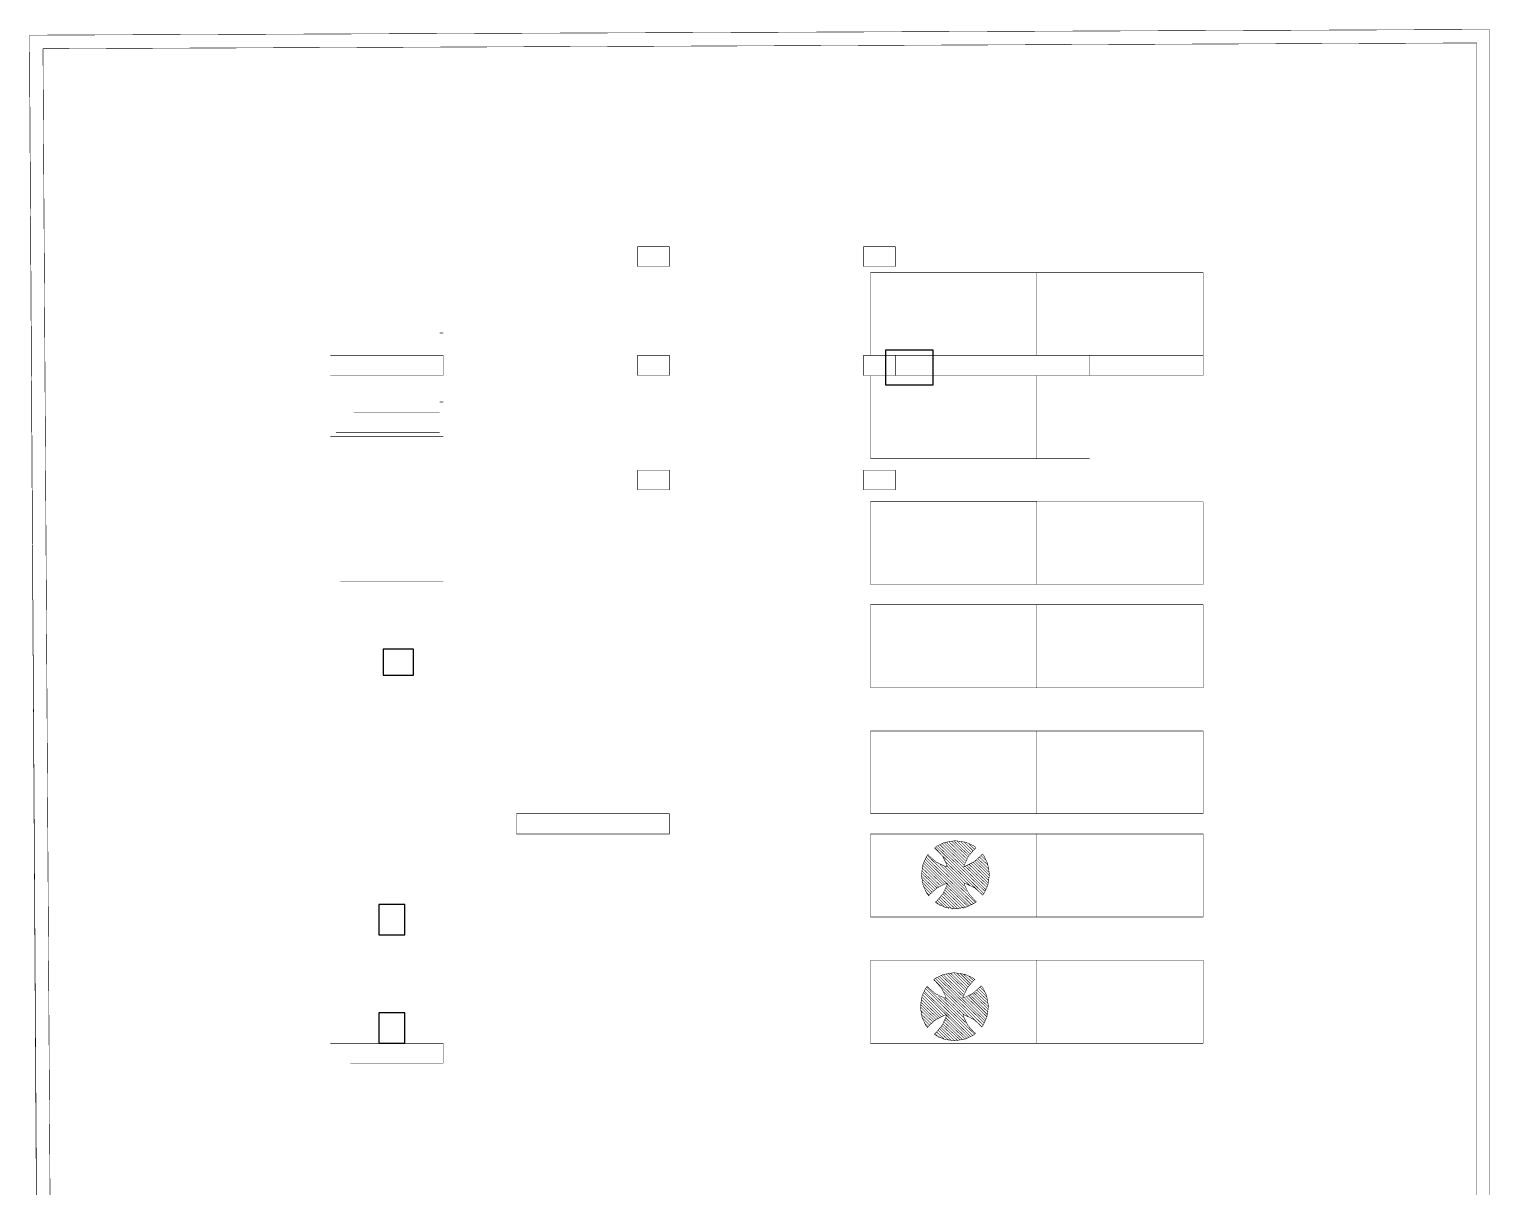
# Model space of a CAD drawing. Extents: x 44 to 163, y 31 to 219.
# Drawn here: x 44.2 to 163.2, y 125.2 to 219.5 of the extents above; entities that cross this region are included whole.
import ezdxf

# ---------------------------------------------------------------- set-up
doc = ezdxf.new("R2010")
doc.units = 0
doc.header["$MEASUREMENT"] = 0
doc.layers.add('C00-00-00-BLACK', color=7, linetype='Continuous')

msp = doc.modelspace()

# ---------------------------------------------------------------- linework, layer by layer
at = {"layer": 'C00-00-00-BLACK', "const_width": 0.0423}
for points in [[(44.2239, 218.991), (163.139, 219.455)], [(44.2239, 218.991), (163.139, 219.455)], [(44.2239, 218.991), (163.139, 219.455)], [(44.2239, 218.991), (163.139, 219.455)], [(45.1556, 64.4317), (44.2239, 218.991)], [(45.3679, 30.9452), (44.2239, 218.991)], [(163.139, 30.9039), (163.139, 219.455)], [(163.139, 30.9039), (163.139, 219.455)], [(45.3679, 30.9452), (45.1556, 61.6797), (44.2239, 217.89)], [(45.3249, 217.89), (162.081, 218.356)], [(45.3249, 217.89), (162.081, 218.356)], [(46.0446, 100.329), (45.3249, 217.89)], [(162.081, 218.356), (162.081, 218.397)], [(162.081, 32.0036), (162.081, 218.356)], [(162.081, 32.0036), (162.081, 218.356)], [(162.081, 32.0036), (162.081, 218.356)], [(163.139, 201.549), (163.139, 30.9039), (45.3679, 30.9039), (163.139, 30.9039)], [(163.139, 30.9039), (163.139, 201.549)], [(77.6249, 194.733), (77.9212, 194.733)], [(68.7352, 192.913), (77.9212, 192.913)], [(77.9212, 192.913), (77.9212, 191.262), (68.7352, 191.262)], [(130.584, 191.262), (126.267, 191.262), (126.267, 184.489), (130.584, 184.489)], [(70.6395, 188.257), (77.6249, 188.257)], [(77.6249, 189.103), (77.9212, 189.103)], [(68.7352, 186.309), (77.9212, 186.309)], [(69.2009, 186.606), (77.6249, 186.606)], [(69.5399, 174.456), (77.9212, 174.456)], [(117.419, 152.26), (117.283, 152.08), (116.999, 151.452), (116.867, 150.574), (117.017, 149.699), (117.314, 149.076), (117.453, 148.898)], [(117.927, 152.78), (121.864, 148.929)], [(121.301, 152.823), (121.12, 152.958), (120.492, 153.242), (119.612, 153.374), (118.737, 153.224), (118.115, 152.926), (117.938, 152.789)], [(118.98, 151.258), (118.94, 151.41), (118.597, 152.106), (118.081, 152.687), (117.956, 152.78)], [(118.097, 152.866), (121.948, 149.056)], [(118.223, 152.95), (122.075, 149.225)], [(118.393, 153.035), (122.118, 149.394)], [(118.561, 153.119), (120.34, 151.384)], [(118.731, 153.205), (120.381, 151.554)], [(118.9, 153.246), (120.467, 151.722)], [(119.112, 153.289), (120.551, 151.892)], [(119.323, 153.332), (120.636, 152.061)], [(119.535, 153.332), (120.72, 152.188)], [(119.789, 153.332), (120.806, 152.316)], [(120.085, 153.289), (120.933, 152.443)], [(120.297, 151.262), (120.449, 151.302), (121.145, 151.645), (121.725, 152.162), (121.82, 152.287)], [(121.325, 152.789), (121.2, 152.692), (120.696, 152.102), (120.366, 151.4), (120.33, 151.245)], [(120.381, 153.246), (121.059, 152.569)], [(120.763, 153.078), (121.186, 152.696)], [(121.863, 148.942), (121.996, 149.123), (122.28, 149.751), (122.412, 150.629), (122.262, 151.504), (121.966, 152.127), (121.83, 152.304)], [(116.91, 151.172), (118.434, 149.691)], [(116.953, 151.384), (118.604, 149.775)], [(117.038, 151.554), (118.773, 149.818)], [(117.08, 151.722), (120.806, 148.04)], [(117.165, 151.892), (120.975, 148.124)], [(117.249, 152.02), (121.143, 148.209)], [(117.376, 152.146), (121.272, 148.336)], [(117.41, 152.242), (117.507, 152.117), (118.097, 151.614), (118.801, 151.285), (118.953, 151.248)], [(118.35, 151.468), (120.551, 149.268)], [(118.731, 151.765), (120.847, 149.691)], [(118.731, 151.299), (120.34, 149.691)], [(118.9, 151.384), (120.424, 149.86)], [(120.424, 151.299), (122.202, 149.564)], [(120.594, 151.342), (122.287, 149.733)], [(120.763, 151.426), (122.33, 149.903)], [(120.933, 151.511), (122.371, 150.114)], [(121.102, 151.595), (122.371, 150.326)], [(121.229, 151.681), (122.414, 150.537)], [(121.356, 151.807), (122.371, 150.792)], [(121.482, 151.892), (122.371, 151.045)], [(121.609, 152.02), (122.287, 151.384)], [(121.736, 152.146), (122.118, 151.765)], [(116.826, 150.537), (118.011, 149.394)], [(116.869, 150.961), (118.265, 149.605)], [(116.869, 150.749), (118.138, 149.521)], [(116.869, 150.283), (117.842, 149.309)], [(116.91, 150.03), (117.715, 149.182)], [(118.985, 149.897), (118.832, 149.859), (118.135, 149.516), (117.555, 149), (117.461, 148.874)], [(118, 148.371), (118.124, 148.467), (118.627, 149.058), (118.956, 149.761), (118.994, 149.914)], [(121.871, 148.918), (121.775, 149.042), (121.183, 149.546), (120.481, 149.876), (120.328, 149.911)], [(120.344, 149.902), (120.383, 149.75), (120.726, 149.054), (121.243, 148.474), (121.369, 148.379)], [(116.996, 149.691), (117.631, 149.056)], [(117.165, 149.309), (117.503, 148.929)], [(118.393, 148.759), (119.408, 147.786)], [(118.52, 148.886), (119.662, 147.786)], [(118.604, 149.056), (119.874, 147.786)], [(118.689, 149.182), (120.085, 147.828)], [(118.773, 149.352), (120.297, 147.87)], [(118.859, 149.521), (120.467, 147.913)], [(118.9, 149.691), (120.678, 147.997)], [(117.982, 148.379), (118.161, 148.245), (118.79, 147.961), (119.669, 147.829), (120.544, 147.979), (121.167, 148.276), (121.345, 148.412)], [(118.054, 148.42), (118.393, 148.083)], [(118.181, 148.506), (118.816, 147.913)], [(118.307, 148.632), (119.112, 147.828)], [(121.215, 142.07), (121.035, 142.205), (120.406, 142.489), (119.528, 142.621), (118.653, 142.471), (118.03, 142.174), (117.854, 142.036)], [(118.896, 140.505), (118.856, 140.658), (118.513, 141.354), (117.996, 141.934), (117.87, 142.028)], [(117.884, 142.07), (121.779, 138.219)], [(118.011, 142.156), (121.906, 138.345)], [(118.181, 142.24), (121.991, 138.515)], [(118.307, 142.325), (122.075, 138.642)], [(118.477, 142.409), (120.255, 140.674)], [(118.646, 142.452), (120.297, 140.842)], [(118.859, 142.536), (120.381, 141.012)], [(119.027, 142.579), (120.467, 141.181)], [(119.239, 142.579), (120.551, 141.308)], [(119.493, 142.621), (120.636, 141.478)], [(119.705, 142.621), (120.763, 141.604)], [(120.001, 142.579), (120.847, 141.733)], [(120.213, 140.552), (120.365, 140.591), (121.061, 140.935), (121.641, 141.45), (121.736, 141.575)], [(121.24, 142.078), (121.116, 141.982), (120.612, 141.392), (120.282, 140.69), (120.246, 140.535)], [(120.297, 142.495), (120.975, 141.859)], [(120.678, 142.367), (121.102, 141.986)], [(121.779, 138.19), (121.912, 138.37), (122.196, 138.999), (122.329, 139.876), (122.178, 140.751), (121.882, 141.374), (121.744, 141.551)], [(117.335, 141.507), (117.199, 141.327), (116.915, 140.699), (116.783, 139.821), (116.933, 138.946), (117.23, 138.323), (117.367, 138.146)], [(116.826, 140.462), (118.35, 138.981)], [(116.91, 140.632), (118.52, 139.022)], [(116.953, 140.842), (118.689, 139.107)], [(117.038, 141.012), (120.763, 137.33)], [(117.08, 141.139), (120.89, 137.414)], [(117.206, 141.308), (121.059, 137.499)], [(117.292, 141.436), (121.186, 137.626)], [(117.326, 141.531), (117.423, 141.407), (118.012, 140.904), (118.715, 140.575), (118.87, 140.538)], [(118.265, 140.716), (120.467, 138.558)], [(118.689, 141.055), (120.763, 138.981)], [(118.689, 140.546), (120.297, 138.981)], [(118.816, 140.632), (120.381, 139.15)], [(120.381, 140.546), (122.118, 138.811)], [(120.551, 140.632), (122.202, 139.022)], [(120.72, 140.716), (122.245, 139.192)], [(120.847, 140.801), (122.287, 139.404)], [(121.017, 140.885), (122.33, 139.616)], [(121.143, 140.971), (122.33, 139.827)], [(121.272, 141.055), (122.33, 140.08)], [(121.398, 141.181), (122.287, 140.335)], [(121.525, 141.308), (122.202, 140.632)], [(121.652, 141.436), (122.034, 141.055)], [(116.783, 140.25), (118.223, 138.895)], [(116.783, 140.039), (118.054, 138.811)], [(116.783, 139.827), (117.927, 138.684)], [(116.783, 139.573), (117.8, 138.599)], [(116.826, 139.277), (117.672, 138.472)], [(118.9, 139.187), (118.747, 139.149), (118.051, 138.806), (117.471, 138.289), (117.377, 138.162)], [(117.915, 137.618), (118.039, 137.714), (118.543, 138.305), (118.872, 139.008), (118.909, 139.161)], [(121.787, 138.206), (121.689, 138.332), (121.099, 138.836), (120.396, 139.165), (120.244, 139.201)], [(120.26, 139.192), (120.299, 139.04), (120.642, 138.344), (121.157, 137.764), (121.284, 137.669)], [(116.91, 138.981), (117.545, 138.345)], [(117.08, 138.558), (117.419, 138.219)], [(118.35, 138.049), (119.323, 137.075)], [(118.434, 138.176), (119.578, 137.075)], [(118.52, 138.345), (119.832, 137.075)], [(118.604, 138.472), (120.044, 137.118)], [(118.689, 138.642), (120.213, 137.16)], [(118.773, 138.811), (120.424, 137.203)], [(118.816, 138.981), (120.594, 137.244)], [(68.7352, 136.864), (71.0212, 136.864)], [(68.7352, 136.864), (71.0212, 136.864)], [(70.3432, 136.864), (77.9212, 136.864)], [(77.9212, 135.254), (77.9212, 136.864)], [(117.898, 137.626), (118.077, 137.492), (118.705, 137.209), (119.584, 137.076), (120.458, 137.226), (121.081, 137.523), (121.259, 137.661)], [(117.968, 137.667), (118.307, 137.33)], [(118.097, 137.796), (118.731, 137.203)], [(118.223, 137.922), (119.07, 137.118)], [(138.162, 136.864), (130.584, 136.864)], [(70.3432, 135.254), (77.9212, 135.254)]]:
    msp.add_lwpolyline(points, dxfattribs=at)
for points in [[(96.3359, 201.761), (93.7549, 201.761), (93.7549, 200.152), (96.3359, 200.152), (96.3359, 201.761)], [(114.752, 201.761), (112.17, 201.761), (112.17, 200.152), (114.752, 200.152), (114.752, 201.761)], [(112.72, 199.645), (112.72, 192.913), (126.267, 192.913), (126.267, 199.645), (112.72, 199.645)], [(139.813, 199.645), (139.813, 192.913), (126.267, 192.913), (126.267, 199.645), (139.813, 199.645)], [(96.3359, 192.913), (93.7549, 192.913), (93.7549, 191.262), (96.3359, 191.262), (96.3359, 192.913)], [(114.752, 192.913), (112.17, 192.913), (112.17, 191.262), (114.752, 191.262), (114.752, 192.913)], [(130.584, 192.913), (130.584, 191.262), (139.813, 191.262), (139.813, 192.913), (130.584, 192.913)], [(126.267, 184.489), (126.267, 191.262), (112.72, 191.262), (112.72, 184.489), (126.267, 184.489)], [(96.3359, 183.557), (93.7549, 183.557), (93.7549, 181.949), (96.3359, 181.949), (96.3359, 183.557)], [(114.752, 183.557), (112.17, 183.557), (112.17, 181.949), (114.752, 181.949), (114.752, 183.557)], [(126.267, 174.245), (139.813, 174.245), (139.813, 180.975), (126.267, 180.975), (126.267, 174.245), (126.267, 181.018), (112.72, 181.018), (112.72, 174.245), (126.267, 174.245)], [(126.267, 165.819), (126.267, 172.592), (112.72, 172.592), (112.72, 165.819), (126.267, 165.819)], [(126.267, 165.819), (126.267, 172.592), (139.813, 172.592), (139.813, 165.819), (126.267, 165.819)], [(126.267, 155.575), (112.72, 155.575), (112.72, 162.305), (126.267, 162.305), (126.267, 155.575), (126.267, 162.305), (139.813, 162.305), (139.813, 155.575), (126.267, 155.575)], [(83.8909, 155.575), (83.8909, 153.924), (96.3359, 153.924), (96.3359, 155.575), (83.8909, 155.575)], [(126.267, 153.924), (126.267, 147.151), (112.72, 147.151), (112.72, 153.924), (126.267, 153.924)], [(126.267, 153.924), (126.267, 147.151), (139.813, 147.151), (139.813, 153.924), (126.267, 153.924)], [(126.267, 143.637), (126.267, 136.864), (112.72, 136.864), (112.72, 143.637), (126.267, 143.637)], [(126.267, 143.637), (126.267, 136.864), (139.813, 136.864), (139.813, 143.637), (126.267, 143.637)]]:
    msp.add_lwpolyline(points, close=True, dxfattribs=at)
at = {"layer": 'C00-00-00-BLACK'}
for points in [[(113.947, 190.5), (117.828, 190.5), (117.828, 193.322), (113.947, 193.322), (113.947, 190.5)], [(73.025, 166.864), (75.4944, 166.864), (75.4944, 168.981), (73.025, 168.981), (73.025, 166.864)], [(72.6722, 145.697), (74.7889, 145.697), (74.7889, 148.167), (72.6722, 148.167), (72.6722, 145.697)], [(72.6722, 136.878), (74.7889, 136.878), (74.7889, 139.347), (72.6722, 139.347), (72.6722, 136.878)]]:
    msp.add_lwpolyline(points, close=True, dxfattribs=at)

doc.saveas('drawing.dxf')
